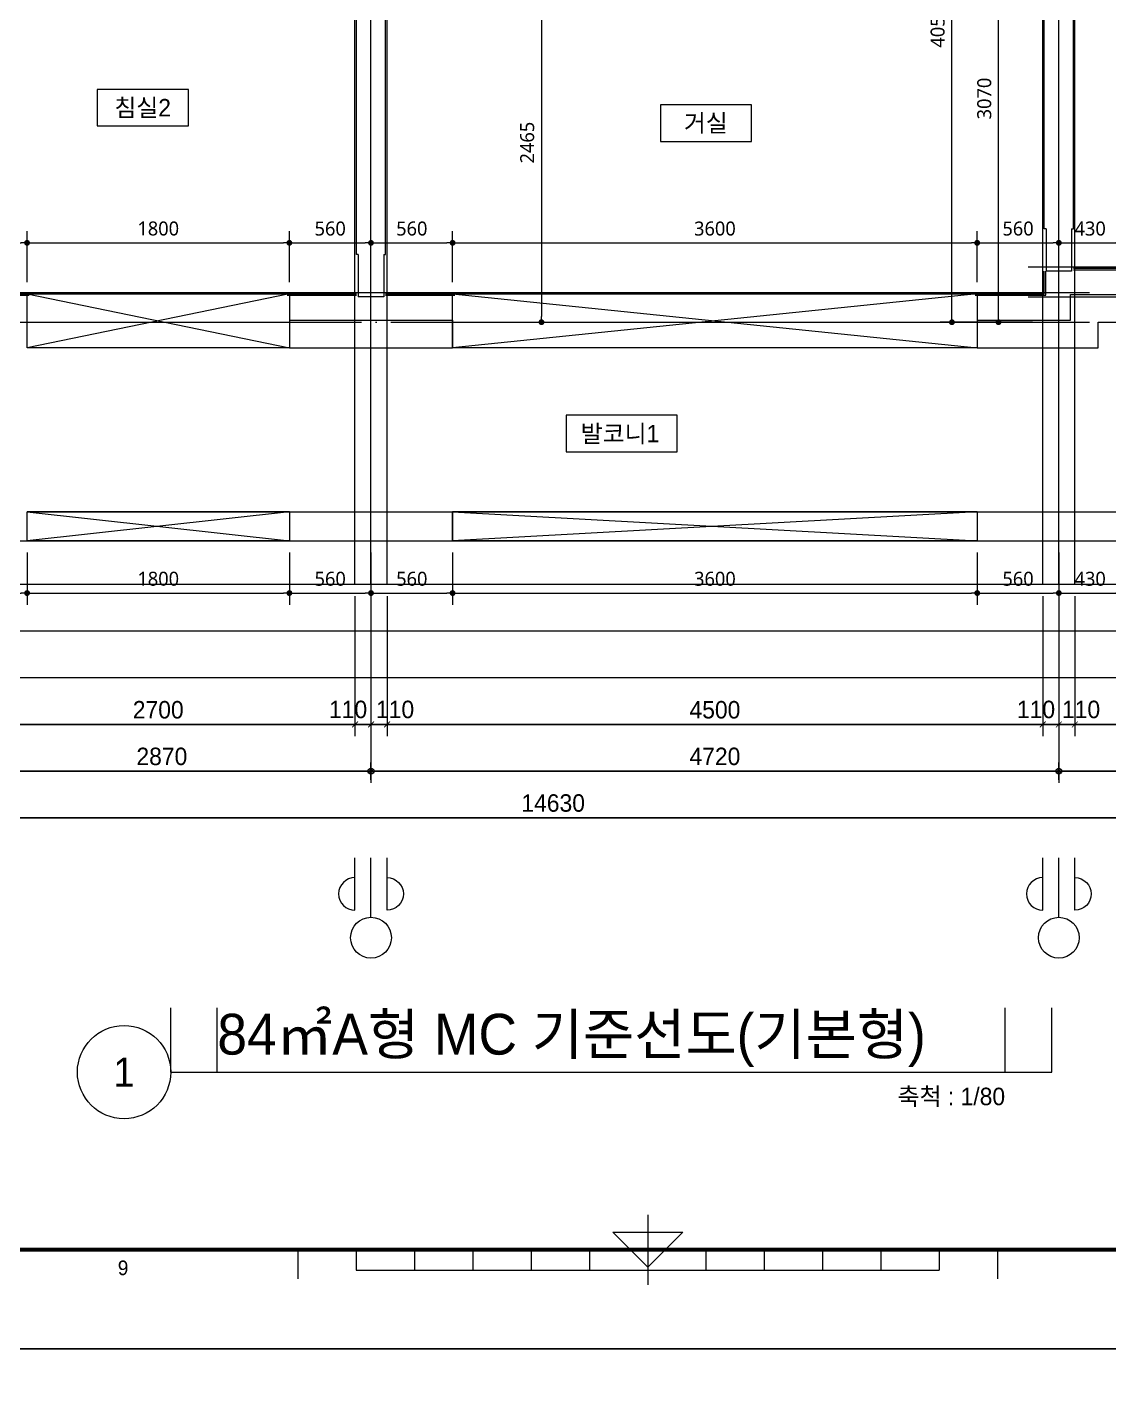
# Model space of a CAD drawing. Header units: millimetres. Extents: x 0 to 92204, y -190080 to 23760.
# Drawn here: x 12581 to 20005, y -47740 to -38450 of the extents above; entities that cross this region are included whole.
import ezdxf
from ezdxf.enums import TextEntityAlignment as Align

# ---------------------------------------------------------------- set-up
doc = ezdxf.new("R2010")
doc.units = ezdxf.units.MM
doc.header["$LTSCALE"] = 100
doc.linetypes.add('AUDIT_D_220706163347-0', pattern=[0])
doc.linetypes.add('CEN', pattern=[62, 60, -1, 0, -1])
doc.layers.get('defpoints').update_dxf_attribs({"color": 139})
for name, color, linetype in [('A-치수', 7, 'AUDIT_D_220706163347-0'), ('AA-BORD-FORM', 7, 'Continuous'), ('AA-BORD-TEXT', 3, 'Continuous'), ('AA-XXXX-DIMS', 7, 'Continuous'), ('AA-XXXX-SYMB', 7, 'Continuous'), ('AA-XXXX-TEXT', 3, 'Continuous'), ('CEN_CON', 1, 'CEN'), ('CEN_WALL', 12, 'CEN'), ('CONC', 2, 'Continuous'), ('DIM', 7, 'AUDIT_D_220706163347-0'), ('ELE3_CON', 7, 'Continuous'), ('MC', 135, 'Continuous'), ('WAL', 3, 'Continuous'), ('WAL_DRY', 7, 'Continuous'), ('실명', 3, 'AUDIT_D_220706163347-0'), ('실명박스', 7, 'AUDIT_D_220706163347-0'), ('창호-open', 4, 'Continuous')]:
    doc.layers.add(name, color=color, linetype=linetype)
doc.layers.add('Defpoint', color=135, linetype='Continuous', plot=False)
doc.styles.add('HAUD01', font='Dotum.ttf')
doc.styles.add('맑은 고딕', font='malgun.ttf')
doc.styles.add('맑은고딕', font='malgun.ttf', dxfattribs={"width": 0.9})
doc.dimstyles.new('DIM_40', dxfattribs={"dimscale": 40, "dimtxt": 3, "dimasz": 1, "dimexe": 2, "dimexo": 2, "dimgap": 1, "dimtad": 1, "dimdec": 0, "dimzin": 0, "dimdsep": 46, "dimtxsty": '맑은고딕', "dimblk1": 'DIMDOT', "dimblk2": 'DIMDOT', "dimsah": 1, "dimcen": 0.09, "dimdle": 2, "dimclrd": 7, "dimclre": 7, "dimclrt": 3, "dimadec": 0, "dimazin": 0, "dimtfac": 1, "dimtdec": 0, "dimtix": 1, "dimtmove": 2, "dimatfit": 3, "dimldrblk": 'DIMDOT', "dimfxl": 2, "dimtolj": 1, "dimtzin": 0, "dimarcsym": 0})
doc.dimstyles.new('MCDIM_40', dxfattribs={"dimscale": 40, "dimtxt": 3, "dimasz": 1, "dimexe": 2, "dimexo": 2, "dimgap": 1, "dimtad": 1, "dimdec": 0, "dimzin": 0, "dimdsep": 46, "dimtxsty": '맑은고딕', "dimblk1": 'ARCHTICK', "dimblk2": 'ARCHTICK', "dimsah": 1, "dimcen": 0.09, "dimdle": 2, "dimclrd": 7, "dimclre": 7, "dimclrt": 3, "dimadec": 0, "dimazin": 0, "dimtfac": 1, "dimtdec": 0, "dimtix": 1, "dimtmove": 2, "dimatfit": 3, "dimldrblk": 'ARCHTICK', "dimfxl": 1, "dimtolj": 1, "dimtzin": 0, "dimarcsym": 0})
doc.dimstyles.new('NDIM40-in', dxfattribs={"dimscale": 40, "dimtxt": 2.4, "dimasz": 1, "dimexe": 2, "dimexo": 2, "dimgap": 1.2, "dimtad": 1, "dimdec": 0, "dimrnd": 0.25, "dimzin": 0, "dimdsep": 46, "dimtxsty": '맑은 고딕', "dimblk": 'DOT', "dimcen": 5, "dimclrd": 256, "dimclre": 256, "dimclrt": 3, "dimadec": 0, "dimazin": 0, "dimtfac": 1, "dimtdec": 0, "dimtix": 1, "dimtmove": 2, "dimatfit": 1, "dimldrblk": 'DIMDOT', "dimfxl": 0, "dimtolj": 1, "dimtzin": 0, "dimarcsym": 0})

# ---------------------------------------------------------------- blocks, each defined once
blk = doc.blocks.new('DIMDOT')
at = {"layer": 'AA-XXXX-DIMS'}
for p, q in [((-1.5, 0), (1.5, 0)), ((0, -1.5), (0, 1.5))]:
    blk.add_line(p, q, dxfattribs=at)
for radius in [0.5, 0.25]:
    blk.add_circle((0, 0), radius, dxfattribs=at)
blk = doc.blocks.new('*D2829')
at = {"layer": 'defpoints', "color": 0, "transparency": 16777216}
for p in [(8876.2, -66035.4), (23506.2, -66035.4), (23506.2, -67635.4)]:
    blk.add_point(p, dxfattribs=at)
at = {"layer": 'DIM', "color": 7, "lineweight": -2, "transparency": 16777216}
for p, q in [((8876.2, -66115.4), (8876.2, -67715.4)), ((23506.2, -66115.4), (23506.2, -67715.4)), ((8916.2, -67635.4), (23466.2, -67635.4))]:
    blk.add_line(p, q, dxfattribs=at)
at = {"layer": 'DIM', "color": 7, "lineweight": -2, "transparency": 16777216, "xscale": 40, "yscale": 40, "zscale": 40, "rotation": 180}
blk.add_blockref('DIMDOT', (8876.2, -67635.4), dxfattribs=at)
at = {"layer": 'DIM', "color": 7, "lineweight": -2, "transparency": 16777216, "xscale": 40, "yscale": 40, "zscale": 40}
blk.add_blockref('DIMDOT', (23506.2, -67635.4), dxfattribs=at)
at = {"layer": 'DIM', "color": 3, "transparency": 16777216, "insert": (16191.2, -67535.3), "char_height": 120, "attachment_point": 5, "style": 'HAUD01'}
blk.add_mtext('\\A1;14630', dxfattribs=at)
blk = doc.blocks.new('*D2831')
at = {"layer": 'defpoints', "color": 0, "transparency": 16777216}
for p in [(12071.2, -66035.4), (14941.2, -66035.4), (14941.2, -67315.4)]:
    blk.add_point(p, dxfattribs=at)
at = {"layer": 'DIM', "color": 7, "lineweight": -2, "transparency": 16777216}
for p, q in [((12071.2, -66115.4), (12071.2, -67395.4)), ((14941.2, -66115.4), (14941.2, -67395.4)), ((12111.2, -67315.4), (14901.2, -67315.4))]:
    blk.add_line(p, q, dxfattribs=at)
at = {"layer": 'DIM', "color": 7, "lineweight": -2, "transparency": 16777216, "xscale": 40, "yscale": 40, "zscale": 40, "rotation": 180}
blk.add_blockref('DIMDOT', (12071.2, -67315.4), dxfattribs=at)
at = {"layer": 'DIM', "color": 7, "lineweight": -2, "transparency": 16777216, "xscale": 40, "yscale": 40, "zscale": 40}
blk.add_blockref('DIMDOT', (14941.2, -67315.4), dxfattribs=at)
at = {"layer": 'DIM', "color": 3, "transparency": 16777216, "insert": (13506.2, -67215.3), "char_height": 120, "attachment_point": 5, "style": 'HAUD01'}
blk.add_mtext('\\A1;2870', dxfattribs=at)
blk = doc.blocks.new('*D2832')
at = {"layer": 'defpoints', "color": 0, "transparency": 16777216}
for p in [(14941.2, -66035.4), (19661.2, -66035.4), (19661.2, -67315.4)]:
    blk.add_point(p, dxfattribs=at)
at = {"layer": 'DIM', "color": 7, "lineweight": -2, "transparency": 16777216}
for p, q in [((14941.2, -66115.4), (14941.2, -67395.4)), ((19661.2, -66115.4), (19661.2, -67395.4)), ((14981.2, -67315.4), (19621.2, -67315.4))]:
    blk.add_line(p, q, dxfattribs=at)
at = {"layer": 'DIM', "color": 7, "lineweight": -2, "transparency": 16777216, "xscale": 40, "yscale": 40, "zscale": 40, "rotation": 180}
blk.add_blockref('DIMDOT', (14941.2, -67315.4), dxfattribs=at)
at = {"layer": 'DIM', "color": 7, "lineweight": -2, "transparency": 16777216, "xscale": 40, "yscale": 40, "zscale": 40}
blk.add_blockref('DIMDOT', (19661.2, -67315.4), dxfattribs=at)
at = {"layer": 'DIM', "color": 3, "transparency": 16777216, "insert": (17301.2, -67215.3), "char_height": 120, "attachment_point": 5, "style": 'HAUD01'}
blk.add_mtext('\\A1;4720', dxfattribs=at)
blk = doc.blocks.new('*D2833')
at = {"layer": 'defpoints', "color": 0, "transparency": 16777216}
for p in [(19661.2, -66035.4), (23506.2, -66035.4), (23506.2, -67315.4)]:
    blk.add_point(p, dxfattribs=at)
at = {"layer": 'DIM', "color": 7, "lineweight": -2, "transparency": 16777216}
for p, q in [((19661.2, -66115.4), (19661.2, -67395.4)), ((23506.2, -66115.4), (23506.2, -67395.4)), ((19701.2, -67315.4), (23466.2, -67315.4))]:
    blk.add_line(p, q, dxfattribs=at)
at = {"layer": 'DIM', "color": 7, "lineweight": -2, "transparency": 16777216, "xscale": 40, "yscale": 40, "zscale": 40, "rotation": 180}
blk.add_blockref('DIMDOT', (19661.2, -67315.4), dxfattribs=at)
at = {"layer": 'DIM', "color": 7, "lineweight": -2, "transparency": 16777216, "xscale": 40, "yscale": 40, "zscale": 40}
blk.add_blockref('DIMDOT', (23506.2, -67315.4), dxfattribs=at)
at = {"layer": 'DIM', "color": 3, "transparency": 16777216, "insert": (21583.7, -67215.3), "char_height": 120, "attachment_point": 5, "style": 'HAUD01'}
blk.add_mtext('\\A1;3845', dxfattribs=at)
blk = doc.blocks.new('_ArchTick')
at = {"color": 0, "linetype": 'ByBlock', "const_width": 0.15}
blk.add_lwpolyline([(-0.5, -0.5), (0.5, 0.5)], dxfattribs=at)
blk = doc.blocks.new('*D2838')
at = {"layer": 'defpoints', "color": 0, "transparency": 16777216}
for p in [(12131.2, -66035.4), (14831.2, -66035.4), (14831.2, -66995.4)]:
    blk.add_point(p, dxfattribs=at)
at = {"layer": 'DIM', "color": 7, "lineweight": -2, "transparency": 16777216}
for p, q in [((12131.2, -66115.4), (12131.2, -67075.4)), ((14831.2, -66115.4), (14831.2, -67075.4)), ((12051.2, -66995.4), (14911.2, -66995.4))]:
    blk.add_line(p, q, dxfattribs=at)
at = {"layer": 'DIM', "color": 7, "lineweight": -2, "transparency": 16777216, "xscale": 40, "yscale": 40, "zscale": 40, "rotation": 180}
blk.add_blockref('_ArchTick', (12131.2, -66995.4), dxfattribs=at)
at = {"layer": 'DIM', "color": 7, "lineweight": -2, "transparency": 16777216, "xscale": 40, "yscale": 40, "zscale": 40}
blk.add_blockref('_ArchTick', (14831.2, -66995.4), dxfattribs=at)
at = {"layer": 'DIM', "color": 3, "transparency": 16777216, "insert": (13481.2, -66895.3), "char_height": 120, "attachment_point": 5, "style": 'HAUD01'}
blk.add_mtext('\\A1;2700', dxfattribs=at)
blk = doc.blocks.new('*D2839')
at = {"layer": 'defpoints', "color": 0, "transparency": 16777216}
for p in [(14831.2, -66035.4), (14941.2, -66035.4), (14941.2, -66995.4)]:
    blk.add_point(p, dxfattribs=at)
at = {"layer": 'DIM', "color": 7, "lineweight": -2, "transparency": 16777216}
for p, q in [((14831.2, -66115.4), (14831.2, -67075.4)), ((14941.2, -66115.4), (14941.2, -67075.4)), ((14751.2, -66995.4), (15021.2, -66995.4))]:
    blk.add_line(p, q, dxfattribs=at)
at = {"layer": 'DIM', "color": 7, "lineweight": -2, "transparency": 16777216, "xscale": 40, "yscale": 40, "zscale": 40, "rotation": 180}
blk.add_blockref('_ArchTick', (14831.2, -66995.4), dxfattribs=at)
at = {"layer": 'DIM', "color": 7, "lineweight": -2, "transparency": 16777216, "xscale": 40, "yscale": 40, "zscale": 40}
blk.add_blockref('_ArchTick', (14941.2, -66995.4), dxfattribs=at)
at = {"layer": 'DIM', "color": 3, "transparency": 16777216, "insert": (14784, -66893.1), "char_height": 120, "attachment_point": 5, "style": 'HAUD01'}
blk.add_mtext('\\A1;110', dxfattribs=at)
blk = doc.blocks.new('*D2840')
at = {"layer": 'defpoints', "color": 0, "transparency": 16777216}
for p in [(14941.2, -66035.4), (15051.2, -66035.4), (15051.2, -66995.4)]:
    blk.add_point(p, dxfattribs=at)
at = {"layer": 'DIM', "color": 7, "lineweight": -2, "transparency": 16777216}
for p, q in [((14941.2, -66115.4), (14941.2, -67075.4)), ((15051.2, -66115.4), (15051.2, -67075.4)), ((14861.2, -66995.4), (15131.2, -66995.4))]:
    blk.add_line(p, q, dxfattribs=at)
at = {"layer": 'DIM', "color": 7, "lineweight": -2, "transparency": 16777216, "xscale": 40, "yscale": 40, "zscale": 40, "rotation": 180}
blk.add_blockref('_ArchTick', (14941.2, -66995.4), dxfattribs=at)
at = {"layer": 'DIM', "color": 7, "lineweight": -2, "transparency": 16777216, "xscale": 40, "yscale": 40, "zscale": 40}
blk.add_blockref('_ArchTick', (15051.2, -66995.4), dxfattribs=at)
at = {"layer": 'DIM', "color": 3, "transparency": 16777216, "insert": (15106.5, -66893.1), "char_height": 120, "attachment_point": 5, "style": 'HAUD01'}
blk.add_mtext('\\A1;110', dxfattribs=at)
blk = doc.blocks.new('*D2841')
at = {"layer": 'defpoints', "color": 0, "transparency": 16777216}
for p in [(15051.2, -66035.4), (19551.2, -66035.4), (19551.2, -66995.4)]:
    blk.add_point(p, dxfattribs=at)
at = {"layer": 'DIM', "color": 7, "lineweight": -2, "transparency": 16777216}
for p, q in [((15051.2, -66115.4), (15051.2, -67075.4)), ((19551.2, -66115.4), (19551.2, -67075.4)), ((14971.2, -66995.4), (19631.2, -66995.4))]:
    blk.add_line(p, q, dxfattribs=at)
at = {"layer": 'DIM', "color": 7, "lineweight": -2, "transparency": 16777216, "xscale": 40, "yscale": 40, "zscale": 40, "rotation": 180}
blk.add_blockref('_ArchTick', (15051.2, -66995.4), dxfattribs=at)
at = {"layer": 'DIM', "color": 7, "lineweight": -2, "transparency": 16777216, "xscale": 40, "yscale": 40, "zscale": 40}
blk.add_blockref('_ArchTick', (19551.2, -66995.4), dxfattribs=at)
at = {"layer": 'DIM', "color": 3, "transparency": 16777216, "insert": (17301.2, -66895.3), "char_height": 120, "attachment_point": 5, "style": 'HAUD01'}
blk.add_mtext('\\A1;4500', dxfattribs=at)
blk = doc.blocks.new('*D2842')
at = {"layer": 'defpoints', "color": 0, "transparency": 16777216}
for p in [(19551.2, -66035.4), (19661.2, -66035.4), (19661.2, -66995.4)]:
    blk.add_point(p, dxfattribs=at)
at = {"layer": 'DIM', "color": 7, "lineweight": -2, "transparency": 16777216}
for p, q in [((19551.2, -66115.4), (19551.2, -67075.4)), ((19661.2, -66115.4), (19661.2, -67075.4)), ((19471.2, -66995.4), (19741.2, -66995.4))]:
    blk.add_line(p, q, dxfattribs=at)
at = {"layer": 'DIM', "color": 7, "lineweight": -2, "transparency": 16777216, "xscale": 40, "yscale": 40, "zscale": 40, "rotation": 180}
blk.add_blockref('_ArchTick', (19551.2, -66995.4), dxfattribs=at)
at = {"layer": 'DIM', "color": 7, "lineweight": -2, "transparency": 16777216, "xscale": 40, "yscale": 40, "zscale": 40}
blk.add_blockref('_ArchTick', (19661.2, -66995.4), dxfattribs=at)
at = {"layer": 'DIM', "color": 3, "transparency": 16777216, "insert": (19504.7, -66893.1), "char_height": 120, "attachment_point": 5, "style": 'HAUD01'}
blk.add_mtext('\\A1;110', dxfattribs=at)
blk = doc.blocks.new('*D2843')
at = {"layer": 'defpoints', "color": 0, "transparency": 16777216}
for p in [(19661.2, -66035.4), (19771.2, -66035.4), (19771.2, -66995.4)]:
    blk.add_point(p, dxfattribs=at)
at = {"layer": 'DIM', "color": 7, "lineweight": -2, "transparency": 16777216}
for p, q in [((19661.2, -66115.4), (19661.2, -67075.4)), ((19771.2, -66115.4), (19771.2, -67075.4)), ((19581.2, -66995.4), (19851.2, -66995.4))]:
    blk.add_line(p, q, dxfattribs=at)
at = {"layer": 'DIM', "color": 7, "lineweight": -2, "transparency": 16777216, "xscale": 40, "yscale": 40, "zscale": 40, "rotation": 180}
blk.add_blockref('_ArchTick', (19661.2, -66995.4), dxfattribs=at)
at = {"layer": 'DIM', "color": 7, "lineweight": -2, "transparency": 16777216, "xscale": 40, "yscale": 40, "zscale": 40}
blk.add_blockref('_ArchTick', (19771.2, -66995.4), dxfattribs=at)
at = {"layer": 'DIM', "color": 3, "transparency": 16777216, "insert": (19813.8, -66893.1), "char_height": 120, "attachment_point": 5, "style": 'HAUD01'}
blk.add_mtext('\\A1;110', dxfattribs=at)
blk = doc.blocks.new('*D2844')
at = {"layer": 'defpoints', "color": 0, "transparency": 16777216}
for p in [(19771.2, -66035.4), (23371.2, -66035.4), (23371.2, -66995.4)]:
    blk.add_point(p, dxfattribs=at)
at = {"layer": 'DIM', "color": 7, "lineweight": -2, "transparency": 16777216}
for p, q in [((19771.2, -66115.4), (19771.2, -67075.4)), ((23371.2, -66115.4), (23371.2, -67075.4)), ((19691.2, -66995.4), (23451.2, -66995.4))]:
    blk.add_line(p, q, dxfattribs=at)
at = {"layer": 'DIM', "color": 7, "lineweight": -2, "transparency": 16777216, "xscale": 40, "yscale": 40, "zscale": 40, "rotation": 180}
blk.add_blockref('_ArchTick', (19771.2, -66995.4), dxfattribs=at)
at = {"layer": 'DIM', "color": 7, "lineweight": -2, "transparency": 16777216, "xscale": 40, "yscale": 40, "zscale": 40}
blk.add_blockref('_ArchTick', (23371.2, -66995.4), dxfattribs=at)
at = {"layer": 'DIM', "color": 3, "transparency": 16777216, "insert": (21571.2, -66895.3), "char_height": 120, "attachment_point": 5, "style": 'HAUD01'}
blk.add_mtext('\\A1;3600', dxfattribs=at)
blk = doc.blocks.new('중심')
at = {"layer": 'DIM'}
blk.add_line((-350, 0), (0, 0), dxfattribs=at)
blk.add_circle((-470, 0), 120, dxfattribs=at)
blk = doc.blocks.new('U-84A(기본)', base_point=(206477.1, -21253.3))
at = {"layer": 'CEN_CON'}
for p, q in [((217262.1, -21553.3), (217262.1, -10618.3)), ((212542.1, -21553.3), (212542.1, -17128.3)), ((206477.1, -21253.3), (221712.1, -21253.3))]:
    blk.add_line(p, q, dxfattribs=at)
at = {"layer": 'CEN_WALL'}
for p, q in [((217052.1, -19578.3), (219357.1, -19578.3)), ((206477.1, -19753.3), (217472.1, -19753.3))]:
    blk.add_line(p, q, dxfattribs=at)
at = {"layer": 'CONC'}
for p, q in [((217162.1, -19113.3), (217162.1, -16713.3)), ((217362.1, -19113.3), (217362.1, -16713.3)), ((212442.1, -19288.3), (212442.1, -17238.3)), ((212642.1, -19288.3), (212642.1, -17238.3)), ((217175.1, -19113.3), (217162.1, -19113.3)), ((217175.1, -19113.3), (217175.1, -19403.3)), ((217349.1, -19113.3), (217349.1, -19403.3)), ((217349.1, -19113.3), (217362.1, -19113.3)), ((212455.1, -19288.3), (212442.1, -19288.3)), ((212455.1, -19288.3), (212455.1, -19578.3)), ((212629.1, -19288.3), (212629.1, -19578.3)), ((212629.1, -19288.3), (212642.1, -19288.3)), ((217349.1, -19403.3), (217175.1, -19403.3)), ((212629.1, -19578.3), (212455.1, -19578.3)), ((211982.1, -21053.3), (213102.1, -21053.3)), ((211982.1, -21053.3), (211982.1, -21253.3)), ((213102.1, -21053.3), (213102.1, -21253.3)), ((216702.1, -21053.3), (217702.1, -21053.3)), ((216702.1, -21053.3), (216702.1, -21253.3)), ((211982.1, -21253.3), (213102.1, -21253.3)), ((216702.1, -21253.3), (217702.1, -21253.3))]:
    blk.add_line(p, q, dxfattribs=at)
at = {"layer": 'ELE3_CON'}
for p, q in [((211982.1, -21053.3), (210182.1, -21053.3)), ((216702.1, -21053.3), (213102.1, -21053.3))]:
    blk.add_line(p, q, dxfattribs=at)
at = {"layer": 'MC'}
for p, q in [((217152.1, -21553.3), (217152.1, -10618.3)), ((217372.1, -21553.3), (217372.1, -15523.3)), ((212432.1, -21553.3), (212432.1, -17128.3)), ((212652.1, -21553.3), (212652.1, -17128.3)), ((217052.1, -19373.3), (221712.1, -19373.3)), ((206477.1, -19548.3), (217472.1, -19548.3))]:
    blk.add_line(p, q, dxfattribs=at)
at = {"layer": 'WAL'}
for p, q in [((217342.1, -19563.3), (217697.1, -19563.3)), ((217342.1, -19738.3), (217342.1, -19563.3)), ((211982.1, -19738.3), (213102.1, -19738.3)), ((211982.1, -19738.3), (211982.1, -19928.3)), ((213102.1, -19738.3), (213102.1, -19928.3)), ((216702.1, -19738.3), (217342.1, -19738.3)), ((216702.1, -19738.3), (216702.1, -19928.3)), ((217532.1, -19753.3), (217697.1, -19753.3)), ((217532.1, -19928.3), (217532.1, -19753.3)), ((211982.1, -19928.3), (213102.1, -19928.3)), ((216702.1, -19928.3), (217532.1, -19928.3))]:
    blk.add_line(p, q, dxfattribs=at)
at = {"layer": 'WAL_DRY'}
for p, q in [((217162.1, -19558.3), (217162.1, -19403.3)), ((217172.1, -19568.3), (217172.1, -19403.3)), ((217362.1, -19383.3), (217712.1, -19383.3)), ((217362.1, -19393.3), (217712.1, -19393.3)), ((208997.1, -19558.3), (210197.1, -19558.3)), ((208997.1, -19568.3), (210197.1, -19568.3)), ((211967.1, -19558.3), (212442.1, -19558.3)), ((211967.1, -19568.3), (212442.1, -19568.3)), ((212642.1, -19558.3), (213117.1, -19558.3)), ((212642.1, -19568.3), (213117.1, -19568.3)), ((216687.1, -19558.3), (217162.1, -19558.3)), ((216687.1, -19568.3), (217172.1, -19568.3))]:
    blk.add_line(p, q, dxfattribs=at)
blk = doc.blocks.new('XR-FORM 청주월명')
at = {"layer": 'AA-BORD-FORM', "color": 2}
for p, q in [((421, 23), (421, 11)), ((361, 17), (361, 12)), ((371, 17), (371, 13.5)), ((381, 17), (381, 13.5)), ((391, 17), (391, 13.5)), ((401, 17), (401, 13.5)), ((411, 17), (411, 13.5)), ((431, 17), (431, 13.5)), ((441, 17), (441, 13.5)), ((451, 17), (451, 13.5)), ((461, 17), (461, 13.5)), ((471, 17), (471, 13.5)), ((481, 17), (481, 12)), ((371, 13.5), (471, 13.5))]:
    blk.add_line(p, q, dxfattribs=at)
at = {"layer": 'AA-BORD-FORM', "color": 1}
blk.add_lwpolyline([(0, 0), (841, 0), (841, 594), (0, 594)], close=True, dxfattribs=at)
at = {"layer": 'AA-BORD-FORM', "color": 2, "const_width": 0.682}
blk.add_lwpolyline([(21, 17), (21, 577), (821, 577), (821, 17)], close=True, dxfattribs=at)
at = {"layer": 'AA-BORD-FORM', "color": 2}
blk.add_lwpolyline([(427, 20), (421, 14), (415, 20)], close=True, dxfattribs=at)
at = {"layer": 'AA-BORD-TEXT', "color": 7, "style": 'HAUD01'}
blk.add_text('9', height=2.5, dxfattribs=at).set_placement((331, 13.9), align=Align.MIDDLE_CENTER)
blk = doc.blocks.new('_Dot')
at = {"color": 0, "linetype": 'ByBlock', "lineweight": -2}
blk.add_line((-0.5, 0), (-1, 0), dxfattribs=at)
at = {"color": 0, "linetype": 'ByBlock', "const_width": 0.5}
blk.add_lwpolyline([(-0.25, 0, 1), (0.25, 0, 1)], format="xyb", close=True, dxfattribs=at)
blk = doc.blocks.new('*D422')
at = {"layer": 'defpoints', "color": 0, "transparency": 16777216}
for p in [(12071.2, -41975.4), (12581.2, -41975.4), (12581.2, -42333.9)]:
    blk.add_point(p, dxfattribs=at)
at = {"layer": 'DIM', "lineweight": -2, "transparency": 16777216}
for p, q in [((12071.2, -42055.4), (12071.2, -42413.9)), ((12581.2, -42055.4), (12581.2, -42413.9)), ((12111.2, -42333.9), (12541.2, -42333.9))]:
    blk.add_line(p, q, dxfattribs=at)
at = {"layer": 'DIM', "lineweight": -2, "transparency": 16777216, "xscale": 40, "yscale": 40, "zscale": 40, "rotation": 180}
blk.add_blockref('_Dot', (12071.2, -42333.9), dxfattribs=at)
at = {"layer": 'DIM', "lineweight": -2, "transparency": 16777216, "xscale": 40, "yscale": 40, "zscale": 40}
blk.add_blockref('_Dot', (12581.2, -42333.9), dxfattribs=at)
at = {"layer": 'DIM', "color": 3, "transparency": 16777216, "insert": (12326.2, -42236), "char_height": 96, "attachment_point": 5, "style": '맑은 고딕'}
blk.add_mtext('\\A1;510', dxfattribs=at)
blk = doc.blocks.new('*D423')
at = {"layer": 'defpoints', "color": 0, "transparency": 16777216}
for p in [(12581.2, -41975.4), (14381.2, -41975.4), (14381.2, -42333.9)]:
    blk.add_point(p, dxfattribs=at)
at = {"layer": 'DIM', "lineweight": -2, "transparency": 16777216}
for p, q in [((12581.2, -42055.4), (12581.2, -42413.9)), ((14381.2, -42055.4), (14381.2, -42413.9)), ((12621.2, -42333.9), (14341.2, -42333.9))]:
    blk.add_line(p, q, dxfattribs=at)
at = {"layer": 'DIM', "lineweight": -2, "transparency": 16777216, "xscale": 40, "yscale": 40, "zscale": 40, "rotation": 180}
blk.add_blockref('_Dot', (12581.2, -42333.9), dxfattribs=at)
at = {"layer": 'DIM', "lineweight": -2, "transparency": 16777216, "xscale": 40, "yscale": 40, "zscale": 40}
blk.add_blockref('_Dot', (14381.2, -42333.9), dxfattribs=at)
at = {"layer": 'DIM', "color": 3, "transparency": 16777216, "insert": (13481.2, -42236), "char_height": 96, "attachment_point": 5, "style": '맑은 고딕'}
blk.add_mtext('\\A1;1800', dxfattribs=at)
blk = doc.blocks.new('*D424')
at = {"layer": 'defpoints', "color": 0, "transparency": 16777216}
for p in [(14381.2, -41975.4), (14941.2, -41975.4), (14941.2, -42333.9)]:
    blk.add_point(p, dxfattribs=at)
at = {"layer": 'DIM', "lineweight": -2, "transparency": 16777216}
for p, q in [((14381.2, -42055.4), (14381.2, -42413.9)), ((14941.2, -42055.4), (14941.2, -42413.9)), ((14421.2, -42333.9), (14901.2, -42333.9))]:
    blk.add_line(p, q, dxfattribs=at)
at = {"layer": 'DIM', "lineweight": -2, "transparency": 16777216, "xscale": 40, "yscale": 40, "zscale": 40, "rotation": 180}
blk.add_blockref('_Dot', (14381.2, -42333.9), dxfattribs=at)
at = {"layer": 'DIM', "lineweight": -2, "transparency": 16777216, "xscale": 40, "yscale": 40, "zscale": 40}
blk.add_blockref('_Dot', (14941.2, -42333.9), dxfattribs=at)
at = {"layer": 'DIM', "color": 3, "transparency": 16777216, "insert": (14661.2, -42236.3), "char_height": 96, "attachment_point": 5, "style": '맑은 고딕'}
blk.add_mtext('\\A1;560', dxfattribs=at)
blk = doc.blocks.new('*D425')
at = {"layer": 'defpoints', "color": 0, "transparency": 16777216}
for p in [(14941.2, -41975.4), (15501.2, -41975.4), (15501.2, -42333.9)]:
    blk.add_point(p, dxfattribs=at)
at = {"layer": 'DIM', "lineweight": -2, "transparency": 16777216}
for p, q in [((14941.2, -42055.4), (14941.2, -42413.9)), ((15501.2, -42055.4), (15501.2, -42413.9)), ((14981.2, -42333.9), (15461.2, -42333.9))]:
    blk.add_line(p, q, dxfattribs=at)
at = {"layer": 'DIM', "lineweight": -2, "transparency": 16777216, "xscale": 40, "yscale": 40, "zscale": 40, "rotation": 180}
blk.add_blockref('_Dot', (14941.2, -42333.9), dxfattribs=at)
at = {"layer": 'DIM', "lineweight": -2, "transparency": 16777216, "xscale": 40, "yscale": 40, "zscale": 40}
blk.add_blockref('_Dot', (15501.2, -42333.9), dxfattribs=at)
at = {"layer": 'DIM', "color": 3, "transparency": 16777216, "insert": (15221.2, -42236.3), "char_height": 96, "attachment_point": 5, "style": '맑은 고딕'}
blk.add_mtext('\\A1;560', dxfattribs=at)
blk = doc.blocks.new('*D426')
at = {"layer": 'defpoints', "color": 0, "transparency": 16777216}
for p in [(15501.2, -41975.4), (19101.2, -41975.4), (19101.2, -42333.9)]:
    blk.add_point(p, dxfattribs=at)
at = {"layer": 'DIM', "lineweight": -2, "transparency": 16777216}
for p, q in [((15501.2, -42055.4), (15501.2, -42413.9)), ((19101.2, -42055.4), (19101.2, -42413.9)), ((15541.2, -42333.9), (19061.2, -42333.9))]:
    blk.add_line(p, q, dxfattribs=at)
at = {"layer": 'DIM', "lineweight": -2, "transparency": 16777216, "xscale": 40, "yscale": 40, "zscale": 40, "rotation": 180}
blk.add_blockref('_Dot', (15501.2, -42333.9), dxfattribs=at)
at = {"layer": 'DIM', "lineweight": -2, "transparency": 16777216, "xscale": 40, "yscale": 40, "zscale": 40}
blk.add_blockref('_Dot', (19101.2, -42333.9), dxfattribs=at)
at = {"layer": 'DIM', "color": 3, "transparency": 16777216, "insert": (17301.2, -42236.3), "char_height": 96, "attachment_point": 5, "style": '맑은 고딕'}
blk.add_mtext('\\A1;3600', dxfattribs=at)
blk = doc.blocks.new('*D427')
at = {"layer": 'defpoints', "color": 0, "transparency": 16777216}
for p in [(19101.2, -41975.4), (19661.2, -41975.4), (19661.2, -42333.9)]:
    blk.add_point(p, dxfattribs=at)
at = {"layer": 'DIM', "lineweight": -2, "transparency": 16777216}
for p, q in [((19101.2, -42055.4), (19101.2, -42413.9)), ((19661.2, -42055.4), (19661.2, -42413.9)), ((19141.2, -42333.9), (19621.2, -42333.9))]:
    blk.add_line(p, q, dxfattribs=at)
at = {"layer": 'DIM', "lineweight": -2, "transparency": 16777216, "xscale": 40, "yscale": 40, "zscale": 40, "rotation": 180}
blk.add_blockref('_Dot', (19101.2, -42333.9), dxfattribs=at)
at = {"layer": 'DIM', "lineweight": -2, "transparency": 16777216, "xscale": 40, "yscale": 40, "zscale": 40}
blk.add_blockref('_Dot', (19661.2, -42333.9), dxfattribs=at)
at = {"layer": 'DIM', "color": 3, "transparency": 16777216, "insert": (19381.2, -42236.3), "char_height": 96, "attachment_point": 5, "style": '맑은 고딕'}
blk.add_mtext('\\A1;560', dxfattribs=at)
blk = doc.blocks.new('*D428')
at = {"layer": 'defpoints', "color": 0, "transparency": 16777216}
for p in [(19661.2, -41975.4), (20091.2, -41975.4), (20091.2, -42333.9)]:
    blk.add_point(p, dxfattribs=at)
at = {"layer": 'DIM', "lineweight": -2, "transparency": 16777216}
for p, q in [((19661.2, -42055.4), (19661.2, -42413.9)), ((20091.2, -42055.4), (20091.2, -42413.9)), ((19701.2, -42333.9), (20051.2, -42333.9))]:
    blk.add_line(p, q, dxfattribs=at)
at = {"layer": 'DIM', "lineweight": -2, "transparency": 16777216, "xscale": 40, "yscale": 40, "zscale": 40, "rotation": 180}
blk.add_blockref('_Dot', (19661.2, -42333.9), dxfattribs=at)
at = {"layer": 'DIM', "lineweight": -2, "transparency": 16777216, "xscale": 40, "yscale": 40, "zscale": 40}
blk.add_blockref('_Dot', (20091.2, -42333.9), dxfattribs=at)
at = {"layer": 'DIM', "color": 3, "transparency": 16777216, "insert": (19876.2, -42236.3), "char_height": 96, "attachment_point": 5, "style": '맑은 고딕'}
blk.add_mtext('\\A1;430', dxfattribs=at)
blk = doc.blocks.new('*D437')
at = {"layer": 'defpoints', "color": 0, "transparency": 16777216}
for p in [(12581.2, -39930.7), (12071.2, -40280.4), (12581.2, -40280.4)]:
    blk.add_point(p, dxfattribs=at)
at = {"layer": 'DIM', "lineweight": -2, "transparency": 16777216}
for p, q in [((12071.2, -40200.4), (12071.2, -39850.7)), ((12581.2, -40200.4), (12581.2, -39850.7)), ((12111.2, -39930.7), (12541.2, -39930.7))]:
    blk.add_line(p, q, dxfattribs=at)
at = {"layer": 'DIM', "lineweight": -2, "transparency": 16777216, "xscale": 40, "yscale": 40, "zscale": 40, "rotation": 180}
blk.add_blockref('_Dot', (12071.2, -39930.7), dxfattribs=at)
at = {"layer": 'DIM', "lineweight": -2, "transparency": 16777216, "xscale": 40, "yscale": 40, "zscale": 40}
blk.add_blockref('_Dot', (12581.2, -39930.7), dxfattribs=at)
at = {"layer": 'DIM', "color": 3, "transparency": 16777216, "insert": (12326.2, -39832.9), "char_height": 96, "attachment_point": 5, "style": '맑은 고딕'}
blk.add_mtext('\\A1;510', dxfattribs=at)
blk = doc.blocks.new('*D438')
at = {"layer": 'defpoints', "color": 0, "transparency": 16777216}
for p in [(14381.2, -39930.7), (12581.2, -40280.4), (14381.2, -40280.4)]:
    blk.add_point(p, dxfattribs=at)
at = {"layer": 'DIM', "lineweight": -2, "transparency": 16777216}
for p, q in [((12581.2, -40200.4), (12581.2, -39850.7)), ((14381.2, -40200.4), (14381.2, -39850.7)), ((12621.2, -39930.7), (14341.2, -39930.7))]:
    blk.add_line(p, q, dxfattribs=at)
at = {"layer": 'DIM', "lineweight": -2, "transparency": 16777216, "xscale": 40, "yscale": 40, "zscale": 40, "rotation": 180}
blk.add_blockref('_Dot', (12581.2, -39930.7), dxfattribs=at)
at = {"layer": 'DIM', "lineweight": -2, "transparency": 16777216, "xscale": 40, "yscale": 40, "zscale": 40}
blk.add_blockref('_Dot', (14381.2, -39930.7), dxfattribs=at)
at = {"layer": 'DIM', "color": 3, "transparency": 16777216, "insert": (13481.2, -39832.9), "char_height": 96, "attachment_point": 5, "style": '맑은 고딕'}
blk.add_mtext('\\A1;1800', dxfattribs=at)
blk = doc.blocks.new('*D439')
at = {"layer": 'defpoints', "color": 0, "transparency": 16777216}
for p in [(14941.2, -39930.7), (14381.2, -40280.4), (14941.2, -40280.4)]:
    blk.add_point(p, dxfattribs=at)
at = {"layer": 'DIM', "lineweight": -2, "transparency": 16777216}
for p, q in [((14381.2, -40200.4), (14381.2, -39850.7)), ((14941.2, -40200.4), (14941.2, -39850.7)), ((14421.2, -39930.7), (14901.2, -39930.7))]:
    blk.add_line(p, q, dxfattribs=at)
at = {"layer": 'DIM', "lineweight": -2, "transparency": 16777216, "xscale": 40, "yscale": 40, "zscale": 40, "rotation": 180}
blk.add_blockref('_Dot', (14381.2, -39930.7), dxfattribs=at)
at = {"layer": 'DIM', "lineweight": -2, "transparency": 16777216, "xscale": 40, "yscale": 40, "zscale": 40}
blk.add_blockref('_Dot', (14941.2, -39930.7), dxfattribs=at)
at = {"layer": 'DIM', "color": 3, "transparency": 16777216, "insert": (14661.2, -39833.1), "char_height": 96, "attachment_point": 5, "style": '맑은 고딕'}
blk.add_mtext('\\A1;560', dxfattribs=at)
blk = doc.blocks.new('*D440')
at = {"layer": 'defpoints', "color": 0, "transparency": 16777216}
for p in [(15501.2, -39930.7), (14941.2, -40280.4), (15501.2, -40280.4)]:
    blk.add_point(p, dxfattribs=at)
at = {"layer": 'DIM', "lineweight": -2, "transparency": 16777216}
for p, q in [((14941.2, -40200.4), (14941.2, -39850.7)), ((15501.2, -40200.4), (15501.2, -39850.7)), ((14981.2, -39930.7), (15461.2, -39930.7))]:
    blk.add_line(p, q, dxfattribs=at)
at = {"layer": 'DIM', "lineweight": -2, "transparency": 16777216, "xscale": 40, "yscale": 40, "zscale": 40, "rotation": 180}
blk.add_blockref('_Dot', (14941.2, -39930.7), dxfattribs=at)
at = {"layer": 'DIM', "lineweight": -2, "transparency": 16777216, "xscale": 40, "yscale": 40, "zscale": 40}
blk.add_blockref('_Dot', (15501.2, -39930.7), dxfattribs=at)
at = {"layer": 'DIM', "color": 3, "transparency": 16777216, "insert": (15221.2, -39833.1), "char_height": 96, "attachment_point": 5, "style": '맑은 고딕'}
blk.add_mtext('\\A1;560', dxfattribs=at)
blk = doc.blocks.new('*D441')
at = {"layer": 'defpoints', "color": 0, "transparency": 16777216}
for p in [(19101.2, -39930.7), (15501.2, -40280.4), (19101.2, -40280.4)]:
    blk.add_point(p, dxfattribs=at)
at = {"layer": 'DIM', "lineweight": -2, "transparency": 16777216}
for p, q in [((15501.2, -40200.4), (15501.2, -39850.7)), ((19101.2, -40200.4), (19101.2, -39850.7)), ((15541.2, -39930.7), (19061.2, -39930.7))]:
    blk.add_line(p, q, dxfattribs=at)
at = {"layer": 'DIM', "lineweight": -2, "transparency": 16777216, "xscale": 40, "yscale": 40, "zscale": 40, "rotation": 180}
blk.add_blockref('_Dot', (15501.2, -39930.7), dxfattribs=at)
at = {"layer": 'DIM', "lineweight": -2, "transparency": 16777216, "xscale": 40, "yscale": 40, "zscale": 40}
blk.add_blockref('_Dot', (19101.2, -39930.7), dxfattribs=at)
at = {"layer": 'DIM', "color": 3, "transparency": 16777216, "insert": (17301.2, -39833.1), "char_height": 96, "attachment_point": 5, "style": '맑은 고딕'}
blk.add_mtext('\\A1;3600', dxfattribs=at)
blk = doc.blocks.new('*D442')
at = {"layer": 'defpoints', "color": 0, "transparency": 16777216}
for p in [(19661.2, -39930.7), (19101.2, -40280.4), (19661.2, -40280.4)]:
    blk.add_point(p, dxfattribs=at)
at = {"layer": 'DIM', "lineweight": -2, "transparency": 16777216}
for p, q in [((19101.2, -40200.4), (19101.2, -39850.7)), ((19661.2, -40200.4), (19661.2, -39850.7)), ((19141.2, -39930.7), (19621.2, -39930.7))]:
    blk.add_line(p, q, dxfattribs=at)
at = {"layer": 'DIM', "lineweight": -2, "transparency": 16777216, "xscale": 40, "yscale": 40, "zscale": 40, "rotation": 180}
blk.add_blockref('_Dot', (19101.2, -39930.7), dxfattribs=at)
at = {"layer": 'DIM', "lineweight": -2, "transparency": 16777216, "xscale": 40, "yscale": 40, "zscale": 40}
blk.add_blockref('_Dot', (19661.2, -39930.7), dxfattribs=at)
at = {"layer": 'DIM', "color": 3, "transparency": 16777216, "insert": (19381.2, -39833.1), "char_height": 96, "attachment_point": 5, "style": '맑은 고딕'}
blk.add_mtext('\\A1;560', dxfattribs=at)
blk = doc.blocks.new('*D443')
at = {"layer": 'defpoints', "color": 0, "transparency": 16777216}
for p in [(20091.2, -39930.7), (19661.2, -40280.4), (20091.2, -40285.4)]:
    blk.add_point(p, dxfattribs=at)
at = {"layer": 'DIM', "lineweight": -2, "transparency": 16777216}
for p, q in [((19661.2, -40200.4), (19661.2, -39850.7)), ((20091.2, -40205.4), (20091.2, -39850.7)), ((19701.2, -39930.7), (20051.2, -39930.7))]:
    blk.add_line(p, q, dxfattribs=at)
at = {"layer": 'DIM', "lineweight": -2, "transparency": 16777216, "xscale": 40, "yscale": 40, "zscale": 40, "rotation": 180}
blk.add_blockref('_Dot', (19661.2, -39930.7), dxfattribs=at)
at = {"layer": 'DIM', "lineweight": -2, "transparency": 16777216, "xscale": 40, "yscale": 40, "zscale": 40}
blk.add_blockref('_Dot', (20091.2, -39930.7), dxfattribs=at)
at = {"layer": 'DIM', "color": 3, "transparency": 16777216, "insert": (19876.2, -39833.1), "char_height": 96, "attachment_point": 5, "style": '맑은 고딕'}
blk.add_mtext('\\A1;430', dxfattribs=at)
blk = doc.blocks.new('*D483')
at = {"layer": 'defpoints', "color": 0, "transparency": 16777216}
for p in [(15341.2, -38010.4), (15341.2, -40475.4), (16111.1, -40475.4)]:
    blk.add_point(p, dxfattribs=at)
at = {"layer": 'DIM', "lineweight": -2, "transparency": 16777216}
for p, q in [((15421.2, -38010.4), (16191.1, -38010.4)), ((16111.1, -38050.4), (16111.1, -40435.4)), ((15421.2, -40475.4), (16191.1, -40475.4))]:
    blk.add_line(p, q, dxfattribs=at)
at = {"layer": 'DIM', "lineweight": -2, "transparency": 16777216, "xscale": 40, "yscale": 40, "zscale": 40}
for p, rotation in [((16111.1, -38010.4), 90), ((16111.1, -40475.4), 270)]:
    blk.add_blockref('_Dot', p, dxfattribs=dict(at, rotation=rotation))
at = {"layer": 'DIM', "color": 3, "transparency": 16777216, "insert": (16013.5, -39242.9), "char_height": 96, "attachment_point": 5, "rotation": 90, "style": '맑은 고딕'}
blk.add_mtext('\\A1;2465', dxfattribs=at)
blk = doc.blocks.new('*D512')
at = {"layer": 'defpoints', "color": 0, "transparency": 16777216}
for p in [(19247.4, -37405.4), (19561.2, -37405.4), (19561.2, -40475.4)]:
    blk.add_point(p, dxfattribs=at)
at = {"layer": 'DIM', "lineweight": -2, "transparency": 16777216}
for p, q in [((19481.2, -37405.4), (19167.4, -37405.4)), ((19247.4, -40435.4), (19247.4, -37445.4)), ((19481.2, -40475.4), (19167.4, -40475.4))]:
    blk.add_line(p, q, dxfattribs=at)
at = {"layer": 'DIM', "lineweight": -2, "transparency": 16777216, "xscale": 40, "yscale": 40, "zscale": 40}
for p, rotation in [((19247.4, -37405.4), 90), ((19247.4, -40475.4), 270)]:
    blk.add_blockref('_Dot', p, dxfattribs=dict(at, rotation=rotation))
at = {"layer": 'DIM', "color": 3, "transparency": 16777216, "insert": (19149.8, -38940.4), "char_height": 96, "attachment_point": 5, "rotation": 90, "style": '맑은 고딕'}
blk.add_mtext('\\A1;3070', dxfattribs=at)
blk = doc.blocks.new('*D520')
at = {"layer": 'defpoints', "color": 0, "transparency": 16777216}
for p in [(18927.4, -36420.4), (19551.2, -36420.4), (19557.2, -40475.4)]:
    blk.add_point(p, dxfattribs=at)
at = {"layer": 'DIM', "lineweight": -2, "transparency": 16777216}
for p, q in [((19471.2, -36420.4), (18847.4, -36420.4)), ((18927.4, -40435.4), (18927.4, -36460.4)), ((19477.2, -40475.4), (18847.4, -40475.4))]:
    blk.add_line(p, q, dxfattribs=at)
at = {"layer": 'DIM', "lineweight": -2, "transparency": 16777216, "xscale": 40, "yscale": 40, "zscale": 40}
for p, rotation in [((18927.4, -36420.4), 90), ((18927.4, -40475.4), 270)]:
    blk.add_blockref('_Dot', p, dxfattribs=dict(at, rotation=rotation))
at = {"layer": 'DIM', "color": 3, "transparency": 16777216, "insert": (18829.8, -38447.9), "char_height": 96, "attachment_point": 5, "rotation": 90, "style": '맑은 고딕'}
blk.add_mtext('\\A1;4055', dxfattribs=at)
blk = doc.blocks.new('DIM-1108')
at = {"layer": 'DIM'}
for points in [[(14831.2, -68046.5, 1), (14831.2, -68270.5), (14831.2, -67910.5)], [(15051.2, -68046.5, -1), (15051.2, -68270.5), (15051.2, -67910.5)], [(19551.2, -68046.5, 1), (19551.2, -68270.5), (19551.2, -67910.5)], [(19771.2, -68046.5, -1), (19771.2, -68270.5), (19771.2, -67910.5)]]:
    blk.add_lwpolyline(points, format="xyb", dxfattribs=at)
at = {"layer": 'A-치수', "xscale": 1.166666666666675, "yscale": 1.166666666666675, "zscale": 1.166666666666675, "rotation": 90}
for p in [(14941.2, -67910.5), (19661.2, -67910.5)]:
    blk.add_blockref('중심', p, dxfattribs=at)
at = {"layer": 'DIM'}
for base, p1, p2, dimstyle, override, picture, middle in [((23506.2, -67635.4), (8876.2, -66035.4), (23506.2, -66035.4), 'DIM_40', {"dimscale": 40, "dimtxsty": 'HAUD01'}, '*D2829', (16191.2, -67535.3)), ((14941.2, -67315.4), (12071.2, -66035.4), (14941.2, -66035.4), 'DIM_40', {"dimscale": 40, "dimtxsty": 'HAUD01'}, '*D2831', (13506.2, -67215.3)), ((14831.2, -66995.4), (12131.2, -66035.4), (14831.2, -66035.4), 'MCDIM_40', {"dimtxsty": 'HAUD01'}, '*D2838', (13481.2, -66895.3)), ((19661.2, -67315.4), (14941.2, -66035.4), (19661.2, -66035.4), 'DIM_40', {"dimscale": 40, "dimtxsty": 'HAUD01'}, '*D2832', (17301.2, -67215.3)), ((19551.2, -66995.4), (15051.2, -66035.4), (19551.2, -66035.4), 'MCDIM_40', {"dimtxsty": 'HAUD01'}, '*D2841', (17301.2, -66895.3)), ((23506.2, -67315.4), (19661.2, -66035.4), (23506.2, -66035.4), 'DIM_40', {"dimscale": 40, "dimtxsty": 'HAUD01'}, '*D2833', (21583.7, -67215.3)), ((23371.2, -66995.4), (19771.2, -66035.4), (23371.2, -66035.4), 'MCDIM_40', {"dimtxsty": 'HAUD01'}, '*D2844', (21571.2, -66895.3))]:
    dim = blk.add_linear_dim(base=base, p1=p1, p2=p2, angle=180, dimstyle=dimstyle, override=override, dxfattribs=at)
    dim.commit()
    dim.dimension.update_dxf_attribs({"geometry": picture, "text_midpoint": middle})
for base, p1, p2, picture, middle in [((14941.2, -66995.4), (14831.2, -66035.4), (14941.2, -66035.4), '*D2839', (14784, -66893.1)), ((15051.2, -66995.4), (14941.2, -66035.4), (15051.2, -66035.4), '*D2840', (15106.5, -66893.1)), ((19661.2, -66995.4), (19551.2, -66035.4), (19661.2, -66035.4), '*D2842', (19504.7, -66893.1)), ((19771.2, -66995.4), (19661.2, -66035.4), (19771.2, -66035.4), '*D2843', (19813.8, -66893.1))]:
    dim = blk.add_linear_dim(base=base, p1=p1, p2=p2, angle=180, dimstyle='MCDIM_40', override={"dimtxsty": 'HAUD01'}, dxfattribs=at)
    dim.commit()
    dim.dimension.update_dxf_attribs({"geometry": picture, "text_midpoint": middle, "dimtype": 128})

msp = doc.modelspace()

# ---------------------------------------------------------------- linework, layer by layer
at = {"layer": 'AA-XXXX-SYMB', "color": 3}
msp.add_line((13566.6, -45620.9), (19612.5, -45620.9), dxfattribs=at)
msp.add_circle((13246.6, -45620.9), 320, dxfattribs=at)
at = {"layer": 'Defpoint'}
for p, q in [((13566.6, -45620.9), (13566.6, -45180.9)), ((13886.6, -45620.9), (13886.6, -45180.9)), ((19292.5, -45620.9), (19292.5, -45180.9)), ((19612.5, -45620.9), (19612.5, -45180.9))]:
    msp.add_line(p, q, dxfattribs=at)
at = {"layer": 'defpoints'}
for points in [[(25711.2, -43875.4), (6082.1, -43875.4), (6082.1, -26950.4), (25711.2, -26950.4)], [(25391.2, -43555.4), (6402.1, -43555.4), (6402.1, -27270.4), (25391.2, -27270.4)], [(25071.2, -43235.4), (6722.1, -43235.4), (6722.1, -27590.4), (25071.2, -27590.4)], [(24751.2, -42915.4), (7042.1, -42915.4), (7042.1, -27910.4), (24751.2, -27910.4)], [(24431.2, -42595.4), (7362.1, -42595.4), (7362.1, -28230.4), (24431.2, -28230.4)], [(24111.2, -42275.4), (7682.1, -42275.4), (7682.1, -28550.4), (24111.2, -28550.4)]]:
    msp.add_lwpolyline(points, close=True, dxfattribs=at)
at = {"layer": '실명박스'}
for points in [[(13062.9, -38877.6), (13062.9, -39127.6), (13688.2, -39127.6), (13688.2, -38877.6)], [(16927.4, -38984.4), (16927.4, -39234.4), (17552.7, -39234.4), (17552.7, -38984.4)], [(16280.7, -41114.3), (16280.7, -41364.3), (17042.7, -41364.3), (17042.7, -41114.3)]]:
    msp.add_lwpolyline(points, close=True, dxfattribs=at)
at = {"layer": '창호-open'}
for p, q in [((14381.2, -40280.4), (12581.2, -40650.4)), ((12581.2, -40280.4), (14381.2, -40650.4)), ((19101.2, -40280.4), (15501.2, -40650.4)), ((15501.2, -40280.4), (19101.2, -40650.4)), ((14381.2, -41775.4), (12581.2, -41975.4)), ((12581.2, -41775.4), (14381.2, -41975.4)), ((19101.2, -41775.4), (15501.2, -41975.4)), ((15501.2, -41775.4), (19101.2, -41975.4))]:
    msp.add_line(p, q, dxfattribs=at)
for points in [[(12581.2, -40280.4), (14381.2, -40280.4), (14381.2, -40650.4), (12581.2, -40650.4)], [(15501.2, -40280.4), (19101.2, -40280.4), (19101.2, -40650.4), (15501.2, -40650.4)], [(12581.2, -41775.4), (14381.2, -41775.4), (14381.2, -41975.4), (12581.2, -41975.4)], [(15501.2, -41775.4), (19101.2, -41775.4), (19101.2, -41975.4), (15501.2, -41975.4)]]:
    msp.add_lwpolyline(points, close=True, dxfattribs=at)

# ---------------------------------------------------------------- block references
for name, p in [('DIM-1108', (0, 23760)), ('U-84A(기본)', (8876.2, -41975.4))]:
    msp.add_blockref(name, p)
at = {"xscale": 40, "yscale": 40, "zscale": 40}
for p in [(0, -47520), (0, -71280)]:
    msp.add_blockref('XR-FORM 청주월명', p, dxfattribs=at)

# ---------------------------------------------------------------- texts
at = {"layer": 'AA-XXXX-TEXT', "style": 'HAUD01'}
msp.add_text('84㎡A형 MC 기준선도(기본형)', height=280, dxfattribs=at).set_placement((13886.6, -45500.9))
msp.add_text('1', height=200, dxfattribs=at).set_placement((13246.6, -45620.9), align=Align.MIDDLE_CENTER)
at = {"layer": 'AA-XXXX-TEXT', "insert": (19292.5, -45860.9), "char_height": 120, "attachment_point": 9, "style": 'HAUD01'}
msp.add_mtext('축척 : 1/80', dxfattribs=at)
at = {"layer": '실명', "style": 'HAUD01'}
for s, p in [('침실2', (13374.5, -39000.8)), ('거실', (17239, -39107.6)), ('발코니1', (16650, -41238.5))]:
    msp.add_text(s, height=120, dxfattribs=at).set_placement(p, align=Align.MIDDLE)

# ---------------------------------------------------------------- dimensions: what is measured, and where the dimension line sits
at = {"layer": 'DIM'}
for base, p1, p2, angle, picture, middle in [((18927.4, -36420.4), (19557.2, -40475.4), (19551.2, -36420.4), 90, '*D520', (18829.8, -38447.9)), ((19247.4, -37405.4), (19561.2, -40475.4), (19561.2, -37405.4), 90, '*D512', (19149.8, -38940.4)), ((12581.2, -42333.9), (12071.2, -41975.4), (12581.2, -41975.4), 180, '*D422', (12326.2, -42236)), ((14381.2, -42333.9), (12581.2, -41975.4), (14381.2, -41975.4), 180, '*D423', (13481.2, -42236)), ((14941.2, -42333.9), (14381.2, -41975.4), (14941.2, -41975.4), 180, '*D424', (14661.2, -42236.3)), ((15501.2, -42333.9), (14941.2, -41975.4), (15501.2, -41975.4), 180, '*D425', (15221.2, -42236.3)), ((19101.2, -42333.9), (15501.2, -41975.4), (19101.2, -41975.4), 180, '*D426', (17301.2, -42236.3)), ((19661.2, -42333.9), (19101.2, -41975.4), (19661.2, -41975.4), 180, '*D427', (19381.2, -42236.3)), ((20091.2, -42333.9), (19661.2, -41975.4), (20091.2, -41975.4), 180, '*D428', (19876.2, -42236.3))]:
    dim = msp.add_linear_dim(base=base, p1=p1, p2=p2, angle=angle, dimstyle='NDIM40-in', override={"dimscale": 40}, dxfattribs=at)
    dim.commit()
    dim.dimension.update_dxf_attribs({"geometry": picture, "text_midpoint": middle})
dim = msp.add_linear_dim(base=(16111.1, -40475.4), p1=(15341.2, -38010.4), p2=(15341.2, -40475.4), angle=270, dimstyle='NDIM40-in', dxfattribs=at)
dim.commit()
dim.dimension.update_dxf_attribs({"geometry": '*D483', "text_midpoint": (16013.5, -39242.9)})
for base, p1, p2, picture, middle in [((12581.2, -39930.7), (12071.2, -40280.4), (12581.2, -40280.4), '*D437', (12326.2, -39832.9)), ((14381.2, -39930.7), (12581.2, -40280.4), (14381.2, -40280.4), '*D438', (13481.2, -39832.9)), ((14941.2, -39930.7), (14381.2, -40280.4), (14941.2, -40280.4), '*D439', (14661.2, -39833.1)), ((15501.2, -39930.7), (14941.2, -40280.4), (15501.2, -40280.4), '*D440', (15221.2, -39833.1)), ((19101.2, -39930.7), (15501.2, -40280.4), (19101.2, -40280.4), '*D441', (17301.2, -39833.1)), ((19661.2, -39930.7), (19101.2, -40280.4), (19661.2, -40280.4), '*D442', (19381.2, -39833.1)), ((20091.2, -39930.7), (19661.2, -40280.4), (20091.2, -40285.4), '*D443', (19876.2, -39833.1))]:
    dim = msp.add_linear_dim(base=base, p1=p1, p2=p2, dimstyle='NDIM40-in', override={"dimscale": 40}, dxfattribs=at)
    dim.commit()
    dim.dimension.update_dxf_attribs({"geometry": picture, "text_midpoint": middle})

doc.saveas('drawing.dxf')
